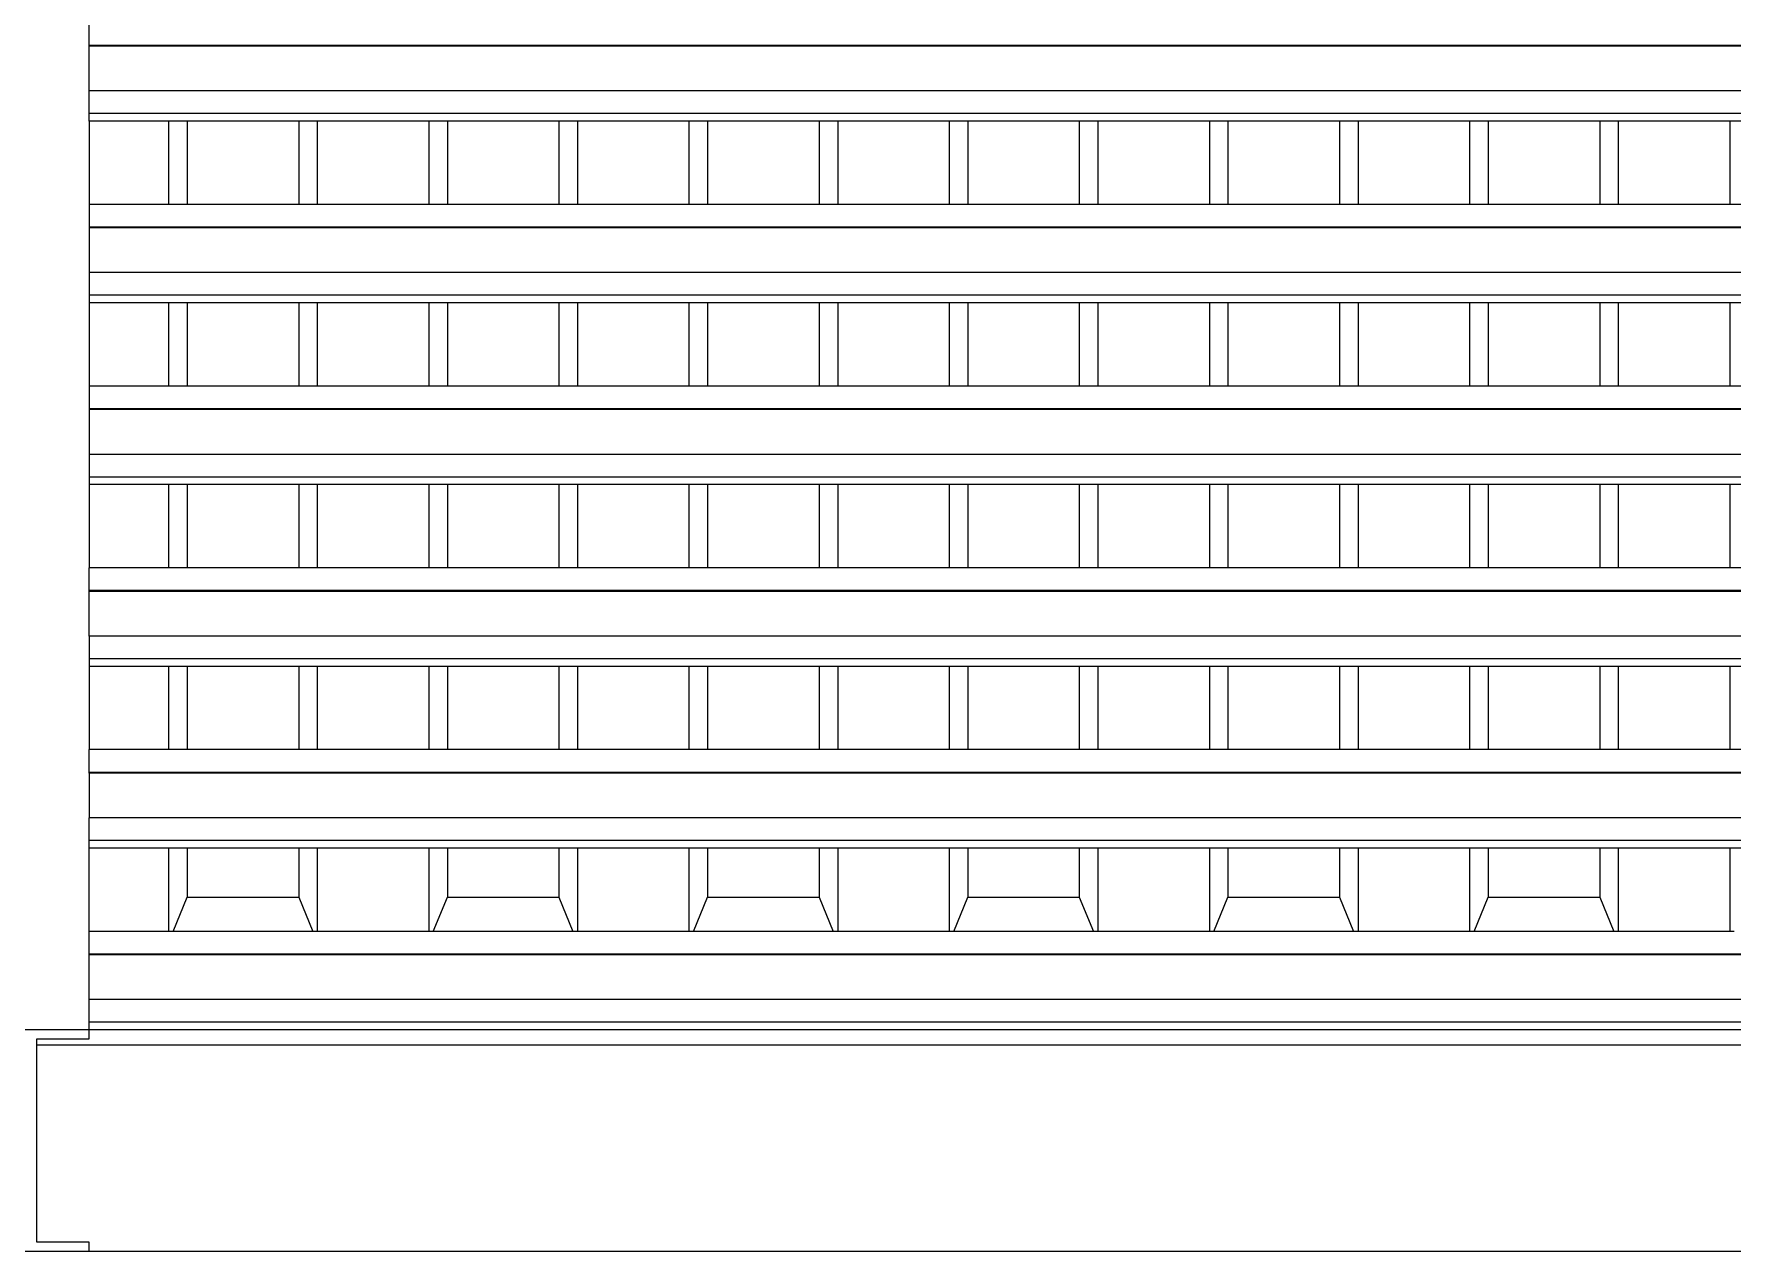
# Model space of a CAD drawing. Extents: x -34 to 34, y -12.8 to 11.9.
# Drawn here: x -7.983 to -6.14, y 9.27 to 10.591 of the extents above; entities that cross this region are included whole.
import ezdxf

# ---------------------------------------------------------------- set-up
doc = ezdxf.new("R2010")
doc.units = 0
doc.layers.get('0').update_dxf_attribs({"linetype": 'CONTINUOUS'})
doc.layers.add('SECTIONCUTEDGES', color=7, linetype='CONTINUOUS')

msp = doc.modelspace()

# ---------------------------------------------------------------- linework, layer by layer
for p, q in [((-7.9232, 10.5783), (-7.9232, 10.603)), ((-4.2932, 10.5783), (-7.9232, 10.5783)), ((-7.9232, 10.5775), (-7.9232, 10.5783)), ((-4.2932, 10.5775), (-7.9232, 10.5775)), ((-7.9232, 10.529), (-7.9232, 10.5775)), ((-4.2932, 10.529), (-7.9232, 10.529)), ((-7.9232, 10.5043), (-7.9232, 10.529)), ((-4.2932, 10.5043), (-7.9232, 10.5043)), ((-7.9232, 10.4961), (-7.9232, 10.5043)), ((-7.8371, 10.4961), (-7.9232, 10.4961)), ((-7.9232, 10.4961), (-7.9232, 10.4057)), ((-7.8371, 10.4961), (-7.8371, 10.4057)), ((-7.8169, 10.4961), (-7.8371, 10.4961)), ((-7.8169, 10.4961), (-7.8169, 10.4057)), ((-7.6959, 10.4961), (-7.8169, 10.4961)), ((-7.6959, 10.4961), (-7.6959, 10.4057)), ((-7.6757, 10.4961), (-7.6959, 10.4961)), ((-7.6757, 10.4961), (-7.6757, 10.4057)), ((-7.5547, 10.4961), (-7.6757, 10.4961)), ((-7.5547, 10.4961), (-7.5547, 10.4057)), ((-7.5345, 10.4961), (-7.5547, 10.4961)), ((-7.5345, 10.4961), (-7.5345, 10.4057)), ((-7.4135, 10.4961), (-7.5345, 10.4961)), ((-7.4135, 10.4961), (-7.4135, 10.4057)), ((-7.3933, 10.4961), (-7.4135, 10.4961)), ((-7.3933, 10.4961), (-7.3933, 10.4057)), ((-7.2723, 10.4961), (-7.3933, 10.4961)), ((-7.2723, 10.4961), (-7.2723, 10.4057)), ((-7.2521, 10.4961), (-7.2723, 10.4961)), ((-7.2521, 10.4961), (-7.2521, 10.4057)), ((-7.1311, 10.4961), (-7.2521, 10.4961)), ((-7.1311, 10.4961), (-7.1311, 10.4057)), ((-7.1109, 10.4961), (-7.1311, 10.4961)), ((-7.1109, 10.4961), (-7.1109, 10.4057)), ((-6.9899, 10.4961), (-7.1109, 10.4961)), ((-6.9899, 10.4961), (-6.9899, 10.4057)), ((-6.9697, 10.4961), (-6.9899, 10.4961)), ((-6.9697, 10.4961), (-6.9697, 10.4057)), ((-6.8487, 10.4961), (-6.9697, 10.4961)), ((-6.8487, 10.4961), (-6.8487, 10.4057)), ((-6.8285, 10.4961), (-6.8487, 10.4961)), ((-6.8285, 10.4961), (-6.8285, 10.4057)), ((-6.7074, 10.4961), (-6.8285, 10.4961)), ((-6.7074, 10.4961), (-6.7074, 10.4057)), ((-6.6873, 10.4961), (-6.7074, 10.4961)), ((-6.6873, 10.4961), (-6.6873, 10.4057)), ((-6.5662, 10.4961), (-6.6873, 10.4961)), ((-6.5662, 10.4961), (-6.5662, 10.4057)), ((-6.5461, 10.4961), (-6.5662, 10.4961)), ((-6.5461, 10.4961), (-6.5461, 10.4057)), ((-6.425, 10.4961), (-6.5461, 10.4961)), ((-6.425, 10.4961), (-6.425, 10.4057)), ((-6.4049, 10.4961), (-6.425, 10.4961)), ((-6.4049, 10.4961), (-6.4049, 10.4057)), ((-6.2838, 10.4961), (-6.4049, 10.4961)), ((-6.2838, 10.4961), (-6.2838, 10.4057)), ((-6.2637, 10.4961), (-6.2838, 10.4961)), ((-6.2637, 10.4961), (-6.2637, 10.4057)), ((-6.1426, 10.4961), (-6.2637, 10.4961)), ((-6.1426, 10.4961), (-6.1426, 10.4057)), ((-6.1224, 10.4961), (-6.1426, 10.4961)), ((-7.8371, 10.4057), (-7.9232, 10.4057)), ((-7.9232, 10.4057), (-7.9232, 10.381)), ((-7.8169, 10.4057), (-7.8371, 10.4057)), ((-7.6959, 10.4057), (-7.8169, 10.4057)), ((-7.6757, 10.4057), (-7.6959, 10.4057)), ((-7.5547, 10.4057), (-7.6757, 10.4057)), ((-7.5345, 10.4057), (-7.5547, 10.4057)), ((-7.4135, 10.4057), (-7.5345, 10.4057)), ((-7.3933, 10.4057), (-7.4135, 10.4057)), ((-7.2723, 10.4057), (-7.3933, 10.4057)), ((-7.2521, 10.4057), (-7.2723, 10.4057)), ((-7.1311, 10.4057), (-7.2521, 10.4057)), ((-7.1109, 10.4057), (-7.1311, 10.4057)), ((-6.9899, 10.4057), (-7.1109, 10.4057)), ((-6.9697, 10.4057), (-6.9899, 10.4057)), ((-6.8487, 10.4057), (-6.9697, 10.4057)), ((-6.8285, 10.4057), (-6.8487, 10.4057)), ((-6.7074, 10.4057), (-6.8285, 10.4057)), ((-6.6873, 10.4057), (-6.7074, 10.4057)), ((-6.5662, 10.4057), (-6.6873, 10.4057)), ((-6.5461, 10.4057), (-6.5662, 10.4057)), ((-6.425, 10.4057), (-6.5461, 10.4057)), ((-6.4049, 10.4057), (-6.425, 10.4057)), ((-6.2838, 10.4057), (-6.4049, 10.4057)), ((-6.2637, 10.4057), (-6.2838, 10.4057)), ((-6.1426, 10.4057), (-6.2637, 10.4057)), ((-6.1224, 10.4057), (-6.1426, 10.4057)), ((-4.2932, 10.381), (-7.9232, 10.381)), ((-7.9232, 10.381), (-7.9232, 10.3802)), ((-4.2932, 10.3802), (-7.9232, 10.3802)), ((-7.9232, 10.3802), (-7.9232, 10.3317)), ((-4.2932, 10.3317), (-7.9232, 10.3317)), ((-7.9232, 10.3317), (-7.9232, 10.3071)), ((-4.2932, 10.3071), (-7.9232, 10.3071)), ((-7.9232, 10.3071), (-7.9232, 10.2988)), ((-7.8371, 10.2988), (-7.9232, 10.2988)), ((-7.9232, 10.2988), (-7.9232, 10.2084)), ((-7.8371, 10.2988), (-7.8371, 10.2084)), ((-7.8169, 10.2988), (-7.8371, 10.2988)), ((-7.8169, 10.2988), (-7.8169, 10.2084)), ((-7.6959, 10.2988), (-7.8169, 10.2988)), ((-7.6959, 10.2988), (-7.6959, 10.2084)), ((-7.6757, 10.2988), (-7.6959, 10.2988)), ((-7.6757, 10.2988), (-7.6757, 10.2084)), ((-7.5547, 10.2988), (-7.6757, 10.2988)), ((-7.5547, 10.2988), (-7.5547, 10.2084)), ((-7.5345, 10.2988), (-7.5547, 10.2988)), ((-7.5345, 10.2988), (-7.5345, 10.2084)), ((-7.4135, 10.2988), (-7.5345, 10.2988)), ((-7.4135, 10.2988), (-7.4135, 10.2084)), ((-7.3933, 10.2988), (-7.4135, 10.2988)), ((-7.3933, 10.2988), (-7.3933, 10.2084)), ((-7.2723, 10.2988), (-7.3933, 10.2988)), ((-7.2723, 10.2988), (-7.2723, 10.2084)), ((-7.2521, 10.2988), (-7.2723, 10.2988)), ((-7.2521, 10.2988), (-7.2521, 10.2084)), ((-7.1311, 10.2988), (-7.2521, 10.2988)), ((-7.1311, 10.2988), (-7.1311, 10.2084)), ((-7.1109, 10.2988), (-7.1311, 10.2988)), ((-7.1109, 10.2988), (-7.1109, 10.2084)), ((-6.9899, 10.2988), (-7.1109, 10.2988)), ((-6.9899, 10.2988), (-6.9899, 10.2084)), ((-6.9697, 10.2988), (-6.9899, 10.2988)), ((-6.9697, 10.2988), (-6.9697, 10.2084)), ((-6.8487, 10.2988), (-6.9697, 10.2988)), ((-6.8487, 10.2988), (-6.8487, 10.2084)), ((-6.8285, 10.2988), (-6.8487, 10.2988)), ((-6.8285, 10.2988), (-6.8285, 10.2084)), ((-6.7074, 10.2988), (-6.8285, 10.2988)), ((-6.7074, 10.2988), (-6.7074, 10.2084)), ((-6.6873, 10.2988), (-6.7074, 10.2988)), ((-6.6873, 10.2988), (-6.6873, 10.2084)), ((-6.5662, 10.2988), (-6.6873, 10.2988)), ((-6.5662, 10.2988), (-6.5662, 10.2084)), ((-6.5461, 10.2988), (-6.5662, 10.2988)), ((-6.5461, 10.2988), (-6.5461, 10.2084)), ((-6.425, 10.2988), (-6.5461, 10.2988)), ((-6.425, 10.2988), (-6.425, 10.2084)), ((-6.4049, 10.2988), (-6.425, 10.2988)), ((-6.4049, 10.2988), (-6.4049, 10.2084)), ((-6.2838, 10.2988), (-6.4049, 10.2988)), ((-6.2838, 10.2988), (-6.2838, 10.2084)), ((-6.2637, 10.2988), (-6.2838, 10.2988)), ((-6.2637, 10.2988), (-6.2637, 10.2084)), ((-6.1426, 10.2988), (-6.2637, 10.2988)), ((-6.1426, 10.2988), (-6.1426, 10.2084)), ((-6.1224, 10.2988), (-6.1426, 10.2988)), ((-7.9232, 10.2084), (-7.9232, 10.1838)), ((-7.8371, 10.2084), (-7.9232, 10.2084)), ((-7.8169, 10.2084), (-7.8371, 10.2084)), ((-7.6959, 10.2084), (-7.8169, 10.2084)), ((-7.6757, 10.2084), (-7.6959, 10.2084)), ((-7.5547, 10.2084), (-7.6757, 10.2084)), ((-7.5345, 10.2084), (-7.5547, 10.2084)), ((-7.4135, 10.2084), (-7.5345, 10.2084)), ((-7.3933, 10.2084), (-7.4135, 10.2084)), ((-7.2723, 10.2084), (-7.3933, 10.2084)), ((-7.2521, 10.2084), (-7.2723, 10.2084)), ((-7.1311, 10.2084), (-7.2521, 10.2084)), ((-7.1109, 10.2084), (-7.1311, 10.2084)), ((-6.9899, 10.2084), (-7.1109, 10.2084)), ((-6.9697, 10.2084), (-6.9899, 10.2084)), ((-6.8487, 10.2084), (-6.9697, 10.2084)), ((-6.8285, 10.2084), (-6.8487, 10.2084)), ((-6.7074, 10.2084), (-6.8285, 10.2084)), ((-6.6873, 10.2084), (-6.7074, 10.2084)), ((-6.5662, 10.2084), (-6.6873, 10.2084)), ((-6.5461, 10.2084), (-6.5662, 10.2084)), ((-6.425, 10.2084), (-6.5461, 10.2084)), ((-6.4049, 10.2084), (-6.425, 10.2084)), ((-6.2838, 10.2084), (-6.4049, 10.2084)), ((-6.2637, 10.2084), (-6.2838, 10.2084)), ((-6.1426, 10.2084), (-6.2637, 10.2084)), ((-6.1224, 10.2084), (-6.1426, 10.2084)), ((-4.2932, 10.1838), (-7.9232, 10.1838)), ((-7.9232, 10.1838), (-7.9232, 10.1829)), ((-4.2932, 10.1829), (-7.9232, 10.1829)), ((-7.9232, 10.1829), (-7.9232, 10.1344)), ((-4.2932, 10.1344), (-7.9232, 10.1344)), ((-7.9232, 10.1344), (-7.9232, 10.1098)), ((-4.2932, 10.1098), (-7.9232, 10.1098)), ((-7.9232, 10.1098), (-7.9232, 10.1016)), ((-7.8371, 10.1016), (-7.9232, 10.1016)), ((-7.9232, 10.1016), (-7.9232, 10.0112)), ((-7.8371, 10.1016), (-7.8371, 10.0112)), ((-7.8169, 10.1016), (-7.8371, 10.1016)), ((-7.8169, 10.1016), (-7.8169, 10.0112)), ((-7.6959, 10.1016), (-7.8169, 10.1016)), ((-7.6959, 10.1016), (-7.6959, 10.0112)), ((-7.6757, 10.1016), (-7.6959, 10.1016)), ((-7.6757, 10.1016), (-7.6757, 10.0112)), ((-7.5547, 10.1016), (-7.6757, 10.1016)), ((-7.5547, 10.1016), (-7.5547, 10.0112)), ((-7.5345, 10.1016), (-7.5547, 10.1016)), ((-7.5345, 10.1016), (-7.5345, 10.0112)), ((-7.4135, 10.1016), (-7.5345, 10.1016)), ((-7.4135, 10.1016), (-7.4135, 10.0112)), ((-7.3933, 10.1016), (-7.4135, 10.1016)), ((-7.3933, 10.1016), (-7.3933, 10.0112)), ((-7.2723, 10.1016), (-7.3933, 10.1016)), ((-7.2723, 10.1016), (-7.2723, 10.0112)), ((-7.2521, 10.1016), (-7.2723, 10.1016)), ((-7.2521, 10.1016), (-7.2521, 10.0112)), ((-7.1311, 10.1016), (-7.2521, 10.1016)), ((-7.1311, 10.1016), (-7.1311, 10.0112)), ((-7.1109, 10.1016), (-7.1311, 10.1016)), ((-7.1109, 10.1016), (-7.1109, 10.0112)), ((-6.9899, 10.1016), (-7.1109, 10.1016)), ((-6.9899, 10.1016), (-6.9899, 10.0112)), ((-6.9697, 10.1016), (-6.9899, 10.1016)), ((-6.9697, 10.1016), (-6.9697, 10.0112)), ((-6.8487, 10.1016), (-6.9697, 10.1016)), ((-6.8487, 10.1016), (-6.8487, 10.0112)), ((-6.8285, 10.1016), (-6.8487, 10.1016)), ((-6.8285, 10.1016), (-6.8285, 10.0112)), ((-6.7074, 10.1016), (-6.8285, 10.1016)), ((-6.7074, 10.1016), (-6.7074, 10.0112)), ((-6.6873, 10.1016), (-6.7074, 10.1016)), ((-6.6873, 10.1016), (-6.6873, 10.0112)), ((-6.5662, 10.1016), (-6.6873, 10.1016)), ((-6.5662, 10.1016), (-6.5662, 10.0112)), ((-6.5461, 10.1016), (-6.5662, 10.1016)), ((-6.5461, 10.1016), (-6.5461, 10.0112)), ((-6.425, 10.1016), (-6.5461, 10.1016)), ((-6.425, 10.1016), (-6.425, 10.0112)), ((-6.4049, 10.1016), (-6.425, 10.1016)), ((-6.4049, 10.1016), (-6.4049, 10.0112)), ((-6.2838, 10.1016), (-6.4049, 10.1016)), ((-6.2838, 10.1016), (-6.2838, 10.0112)), ((-6.2637, 10.1016), (-6.2838, 10.1016)), ((-6.2637, 10.1016), (-6.2637, 10.0112)), ((-6.1426, 10.1016), (-6.2637, 10.1016)), ((-6.1426, 10.1016), (-6.1426, 10.0112)), ((-6.1224, 10.1016), (-6.1426, 10.1016)), ((-7.9232, 9.9865), (-7.9232, 10.0112)), ((-7.8371, 10.0112), (-7.9232, 10.0112)), ((-7.8169, 10.0112), (-7.8371, 10.0112)), ((-7.6959, 10.0112), (-7.8169, 10.0112)), ((-7.6757, 10.0112), (-7.6959, 10.0112)), ((-7.5547, 10.0112), (-7.6757, 10.0112)), ((-7.5345, 10.0112), (-7.5547, 10.0112)), ((-7.4135, 10.0112), (-7.5345, 10.0112)), ((-7.3933, 10.0112), (-7.4135, 10.0112)), ((-7.2723, 10.0112), (-7.3933, 10.0112)), ((-7.2521, 10.0112), (-7.2723, 10.0112)), ((-7.1311, 10.0112), (-7.2521, 10.0112)), ((-7.1109, 10.0112), (-7.1311, 10.0112)), ((-6.9899, 10.0112), (-7.1109, 10.0112)), ((-6.9697, 10.0112), (-6.9899, 10.0112)), ((-6.8487, 10.0112), (-6.9697, 10.0112)), ((-6.8285, 10.0112), (-6.8487, 10.0112)), ((-6.7074, 10.0112), (-6.8285, 10.0112)), ((-6.6873, 10.0112), (-6.7074, 10.0112)), ((-6.5662, 10.0112), (-6.6873, 10.0112)), ((-6.5461, 10.0112), (-6.5662, 10.0112)), ((-6.425, 10.0112), (-6.5461, 10.0112)), ((-6.4049, 10.0112), (-6.425, 10.0112)), ((-6.2838, 10.0112), (-6.4049, 10.0112)), ((-6.2637, 10.0112), (-6.2838, 10.0112)), ((-6.1426, 10.0112), (-6.2637, 10.0112)), ((-6.1224, 10.0112), (-6.1426, 10.0112)), ((-4.2932, 9.9865), (-7.9232, 9.9865)), ((-7.9232, 9.9857), (-7.9232, 9.9865)), ((-4.2932, 9.9857), (-7.9232, 9.9857)), ((-7.9232, 9.9372), (-7.9232, 9.9857)), ((-4.2932, 9.9372), (-7.9232, 9.9372)), ((-7.9232, 9.9372), (-7.9232, 9.9125)), ((-4.2932, 9.9125), (-7.9232, 9.9125)), ((-7.9232, 9.9125), (-7.9232, 9.9043)), ((-7.8371, 9.9043), (-7.9232, 9.9043)), ((-7.9232, 9.9043), (-7.9232, 9.8139)), ((-7.8371, 9.9043), (-7.8371, 9.8139)), ((-7.8169, 9.9043), (-7.8371, 9.9043)), ((-7.8169, 9.9043), (-7.8169, 9.8139)), ((-7.6959, 9.9043), (-7.8169, 9.9043)), ((-7.6959, 9.9043), (-7.6959, 9.8139)), ((-7.6757, 9.9043), (-7.6959, 9.9043)), ((-7.6757, 9.9043), (-7.6757, 9.8139)), ((-7.5547, 9.9043), (-7.6757, 9.9043)), ((-7.5547, 9.9043), (-7.5547, 9.8139)), ((-7.5345, 9.9043), (-7.5547, 9.9043)), ((-7.5345, 9.9043), (-7.5345, 9.8139)), ((-7.4135, 9.9043), (-7.5345, 9.9043)), ((-7.4135, 9.9043), (-7.4135, 9.8139)), ((-7.3933, 9.9043), (-7.4135, 9.9043)), ((-7.3933, 9.9043), (-7.3933, 9.8139)), ((-7.2723, 9.9043), (-7.3933, 9.9043)), ((-7.2723, 9.9043), (-7.2723, 9.8139)), ((-7.2521, 9.9043), (-7.2723, 9.9043)), ((-7.2521, 9.9043), (-7.2521, 9.8139)), ((-7.1311, 9.9043), (-7.2521, 9.9043)), ((-7.1311, 9.9043), (-7.1311, 9.8139)), ((-7.1109, 9.9043), (-7.1311, 9.9043)), ((-7.1109, 9.9043), (-7.1109, 9.8139)), ((-6.9899, 9.9043), (-7.1109, 9.9043)), ((-6.9899, 9.9043), (-6.9899, 9.8139)), ((-6.9697, 9.9043), (-6.9899, 9.9043)), ((-6.9697, 9.9043), (-6.9697, 9.8139)), ((-6.8487, 9.9043), (-6.9697, 9.9043)), ((-6.8487, 9.9043), (-6.8487, 9.8139)), ((-6.8285, 9.9043), (-6.8487, 9.9043)), ((-6.8285, 9.9043), (-6.8285, 9.8139)), ((-6.7074, 9.9043), (-6.8285, 9.9043)), ((-6.7074, 9.9043), (-6.7074, 9.8139)), ((-6.6873, 9.9043), (-6.7074, 9.9043)), ((-6.6873, 9.9043), (-6.6873, 9.8139)), ((-6.5662, 9.9043), (-6.6873, 9.9043)), ((-6.5662, 9.9043), (-6.5662, 9.8139)), ((-6.5461, 9.9043), (-6.5662, 9.9043)), ((-6.5461, 9.9043), (-6.5461, 9.8139)), ((-6.425, 9.9043), (-6.5461, 9.9043)), ((-6.425, 9.9043), (-6.425, 9.8139)), ((-6.4049, 9.9043), (-6.425, 9.9043)), ((-6.4049, 9.9043), (-6.4049, 9.8139)), ((-6.2838, 9.9043), (-6.4049, 9.9043)), ((-6.2838, 9.9043), (-6.2838, 9.8139)), ((-6.2637, 9.9043), (-6.2838, 9.9043)), ((-6.2637, 9.9043), (-6.2637, 9.8139)), ((-6.1426, 9.9043), (-6.2637, 9.9043)), ((-6.1426, 9.9043), (-6.1426, 9.8139)), ((-6.1224, 9.9043), (-6.1426, 9.9043)), ((-7.9232, 9.7892), (-7.9232, 9.8139)), ((-7.8371, 9.8139), (-7.9232, 9.8139)), ((-7.8169, 9.8139), (-7.8371, 9.8139)), ((-7.6959, 9.8139), (-7.8169, 9.8139)), ((-7.6757, 9.8139), (-7.6959, 9.8139)), ((-7.5547, 9.8139), (-7.6757, 9.8139)), ((-7.5345, 9.8139), (-7.5547, 9.8139)), ((-7.4135, 9.8139), (-7.5345, 9.8139)), ((-7.3933, 9.8139), (-7.4135, 9.8139)), ((-7.2723, 9.8139), (-7.3933, 9.8139)), ((-7.2521, 9.8139), (-7.2723, 9.8139)), ((-7.1311, 9.8139), (-7.2521, 9.8139)), ((-7.1109, 9.8139), (-7.1311, 9.8139)), ((-6.9899, 9.8139), (-7.1109, 9.8139)), ((-6.9697, 9.8139), (-6.9899, 9.8139)), ((-6.8487, 9.8139), (-6.9697, 9.8139)), ((-6.8285, 9.8139), (-6.8487, 9.8139)), ((-6.7074, 9.8139), (-6.8285, 9.8139)), ((-6.6873, 9.8139), (-6.7074, 9.8139)), ((-6.5662, 9.8139), (-6.6873, 9.8139)), ((-6.5461, 9.8139), (-6.5662, 9.8139)), ((-6.425, 9.8139), (-6.5461, 9.8139)), ((-6.4049, 9.8139), (-6.425, 9.8139)), ((-6.2838, 9.8139), (-6.4049, 9.8139)), ((-6.2637, 9.8139), (-6.2838, 9.8139)), ((-6.1426, 9.8139), (-6.2637, 9.8139)), ((-6.1224, 9.8139), (-6.1426, 9.8139)), ((-4.2932, 9.7892), (-7.9232, 9.7892)), ((-7.9232, 9.7884), (-7.9232, 9.7892)), ((-4.2932, 9.7884), (-7.9232, 9.7884)), ((-7.9232, 9.7884), (-7.9232, 9.7399)), ((-4.2932, 9.7399), (-7.9232, 9.7399)), ((-7.9232, 9.7152), (-7.9232, 9.7399)), ((-4.2932, 9.7152), (-7.9232, 9.7152)), ((-7.9232, 9.707), (-7.9232, 9.7152)), ((-7.9232, 9.6166), (-7.9232, 9.707)), ((-7.8371, 9.707), (-7.9232, 9.707)), ((-7.8371, 9.707), (-7.8371, 9.6166)), ((-7.8169, 9.707), (-7.8371, 9.707)), ((-7.8169, 9.707), (-7.8169, 9.6539)), ((-7.6959, 9.707), (-7.8169, 9.707)), ((-7.6959, 9.707), (-7.6959, 9.6539)), ((-7.6757, 9.707), (-7.6959, 9.707)), ((-7.6757, 9.707), (-7.6757, 9.6166)), ((-7.5547, 9.707), (-7.6757, 9.707)), ((-7.5547, 9.707), (-7.5547, 9.6166)), ((-7.5345, 9.707), (-7.5547, 9.707)), ((-7.5345, 9.707), (-7.5345, 9.6539)), ((-7.4135, 9.707), (-7.5345, 9.707)), ((-7.4135, 9.707), (-7.4135, 9.6539)), ((-7.3933, 9.707), (-7.4135, 9.707)), ((-7.3933, 9.707), (-7.3933, 9.6166)), ((-7.2723, 9.707), (-7.3933, 9.707)), ((-7.2723, 9.707), (-7.2723, 9.6166)), ((-7.2521, 9.707), (-7.2723, 9.707)), ((-7.2521, 9.707), (-7.2521, 9.6539)), ((-7.1311, 9.707), (-7.2521, 9.707)), ((-7.1311, 9.707), (-7.1311, 9.6539)), ((-7.1109, 9.707), (-7.1311, 9.707)), ((-7.1109, 9.707), (-7.1109, 9.6166)), ((-6.9899, 9.707), (-7.1109, 9.707)), ((-6.9899, 9.707), (-6.9899, 9.6166)), ((-6.9697, 9.707), (-6.9899, 9.707)), ((-6.9697, 9.707), (-6.9697, 9.6539)), ((-6.8487, 9.707), (-6.9697, 9.707)), ((-6.8487, 9.707), (-6.8487, 9.6539)), ((-6.8285, 9.707), (-6.8487, 9.707)), ((-6.8285, 9.707), (-6.8285, 9.6166)), ((-6.7074, 9.707), (-6.8285, 9.707)), ((-6.7074, 9.707), (-6.7074, 9.6166)), ((-6.6873, 9.707), (-6.7074, 9.707)), ((-6.6873, 9.707), (-6.6873, 9.6539)), ((-6.5662, 9.707), (-6.6873, 9.707)), ((-6.5662, 9.707), (-6.5662, 9.6539)), ((-6.5461, 9.707), (-6.5662, 9.707)), ((-6.5461, 9.707), (-6.5461, 9.6166)), ((-6.425, 9.707), (-6.5461, 9.707)), ((-6.425, 9.707), (-6.425, 9.6166)), ((-6.4049, 9.707), (-6.425, 9.707)), ((-6.4049, 9.707), (-6.4049, 9.6539)), ((-6.2838, 9.707), (-6.4049, 9.707)), ((-6.2838, 9.707), (-6.2838, 9.6539)), ((-6.2637, 9.707), (-6.2838, 9.707)), ((-6.2637, 9.707), (-6.2637, 9.6166)), ((-6.1426, 9.707), (-6.2637, 9.707)), ((-6.1426, 9.707), (-6.1426, 9.6166)), ((-6.1224, 9.707), (-6.1426, 9.707)), ((-7.8322, 9.6166), (-7.8169, 9.6539)), ((-7.8169, 9.6539), (-7.6959, 9.6539)), ((-7.6959, 9.6539), (-7.6806, 9.6166)), ((-7.5498, 9.6166), (-7.5345, 9.6539)), ((-7.5345, 9.6539), (-7.4135, 9.6539)), ((-7.4135, 9.6539), (-7.3982, 9.6166)), ((-7.2674, 9.6166), (-7.2521, 9.6539)), ((-7.2521, 9.6539), (-7.1311, 9.6539)), ((-7.1311, 9.6539), (-7.1158, 9.6166)), ((-6.9849, 9.6166), (-6.9697, 9.6539)), ((-6.9697, 9.6539), (-6.8487, 9.6539)), ((-6.8487, 9.6539), (-6.8334, 9.6166)), ((-6.7025, 9.6166), (-6.6873, 9.6539)), ((-6.6873, 9.6539), (-6.5662, 9.6539)), ((-6.5662, 9.6539), (-6.551, 9.6166)), ((-6.4201, 9.6166), (-6.4049, 9.6539)), ((-6.4049, 9.6539), (-6.2838, 9.6539)), ((-6.2838, 9.6539), (-6.2686, 9.6166)), ((-7.9232, 9.5919), (-7.9232, 9.6166)), ((-7.8371, 9.6166), (-7.9232, 9.6166)), ((-7.8322, 9.6166), (-7.8371, 9.6166)), ((-7.6806, 9.6166), (-7.8322, 9.6166)), ((-7.6757, 9.6166), (-7.6806, 9.6166)), ((-7.5547, 9.6166), (-7.6757, 9.6166)), ((-7.5498, 9.6166), (-7.5547, 9.6166)), ((-7.3982, 9.6166), (-7.5498, 9.6166)), ((-7.3933, 9.6166), (-7.3982, 9.6166)), ((-7.2723, 9.6166), (-7.3933, 9.6166)), ((-7.2674, 9.6166), (-7.2723, 9.6166)), ((-7.1158, 9.6166), (-7.2674, 9.6166)), ((-7.1109, 9.6166), (-7.1158, 9.6166)), ((-6.9899, 9.6166), (-7.1109, 9.6166)), ((-6.9849, 9.6166), (-6.9899, 9.6166)), ((-6.8334, 9.6166), (-6.9849, 9.6166)), ((-6.8285, 9.6166), (-6.8334, 9.6166)), ((-6.7074, 9.6166), (-6.8285, 9.6166)), ((-6.7025, 9.6166), (-6.7074, 9.6166)), ((-6.551, 9.6166), (-6.7025, 9.6166)), ((-6.5461, 9.6166), (-6.551, 9.6166)), ((-6.425, 9.6166), (-6.5461, 9.6166)), ((-6.4201, 9.6166), (-6.425, 9.6166)), ((-6.2686, 9.6166), (-6.4201, 9.6166)), ((-6.2637, 9.6166), (-6.2686, 9.6166)), ((-6.1426, 9.6166), (-6.2637, 9.6166)), ((-6.1377, 9.6166), (-6.1426, 9.6166)), ((-4.2932, 9.5919), (-7.9232, 9.5919)), ((-7.9232, 9.5911), (-7.9232, 9.5919)), ((-4.2932, 9.5911), (-7.9232, 9.5911)), ((-7.9232, 9.5426), (-7.9232, 9.5911)), ((-4.2932, 9.5426), (-7.9232, 9.5426)), ((-7.9232, 9.518), (-7.9232, 9.5426)), ((-4.2932, 9.518), (-7.9232, 9.518)), ((-7.9232, 9.5097), (-7.9232, 9.518)), ((-7.9801, 9.4937), (-4.2363, 9.4937)), ((-4.2932, 9.5097), (-7.9232, 9.5097)), ((-7.9232, 9.2697), (-4.2932, 9.2697))]:
    msp.add_line(p, q)
at = {"layer": 'SECTIONCUTEDGES'}
for p, q in [((-7.9232, 9.5097), (-8.0432, 9.5097)), ((-7.9801, 9.4999), (-7.9232, 9.4999)), ((-7.9801, 9.4937), (-7.9801, 9.4999)), ((-7.9801, 9.2795), (-7.9801, 9.4937)), ((-7.9232, 9.4999), (-7.9232, 9.5097)), ((-7.9232, 9.2795), (-7.9801, 9.2795)), ((-7.9232, 9.2697), (-7.9232, 9.2795)), ((-8.0432, 9.2697), (-7.9232, 9.2697))]:
    msp.add_line(p, q, dxfattribs=at)

doc.saveas('drawing.dxf')
